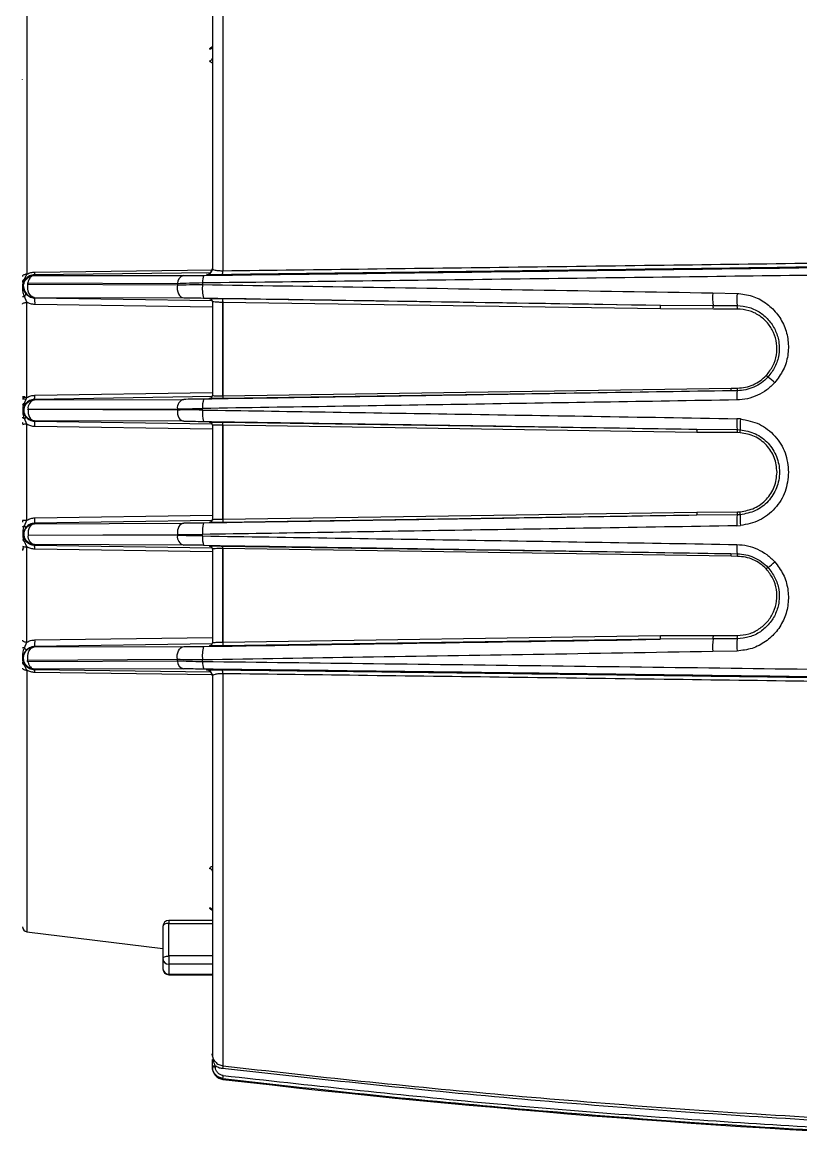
# Model space of a CAD drawing. Extents: x 16.7 to 113.1, y 4.5 to 84.5.
# Drawn here: x 19.85 to 23.79, y 32.5 to 38.18 of the extents above; entities that cross this region are included whole.
import ezdxf

# ---------------------------------------------------------------- set-up
doc = ezdxf.new("R2010")
doc.units = 0
doc.header["$MEASUREMENT"] = 0
doc.layers.add('OBJECT', color=7, linetype='CONTINUOUS')

msp = doc.modelspace()

# ---------------------------------------------------------------- linework, layer by layer
at = {"layer": 'OBJECT'}
for p, q in [((20.8644, 38.9066), (20.8644, 36.9249)), ((19.8733, 38.2197), (19.8733, 36.9072)), ((19.8521, 37.8923), (19.8514, 37.8925)), ((19.8623, 36.8831), (19.8733, 36.9072)), ((20.8029, 36.9151), (19.9114, 36.9043)), ((19.9114, 36.9043), (19.9114, 36.9014)), ((19.9114, 36.9014), (20.6667, 36.9008)), ((19.9114, 36.9014), (19.9114, 36.9014)), ((19.914, 36.9185), (20.8143, 36.9298)), ((20.7818, 36.9056), (20.7818, 36.9057)), ((19.8793, 36.8644), (20.6344, 36.8608)), ((19.8793, 36.8578), (20.6344, 36.8529)), ((20.6344, 36.8608), (20.6344, 36.8529)), ((20.7621, 36.8647), (20.7621, 36.8551)), ((19.8559, 36.7931), (19.8514, 36.7929)), ((19.8733, 36.7654), (19.8623, 36.7941)), ((19.9114, 36.7882), (19.9114, 36.7899)), ((19.9114, 36.7899), (20.6665, 36.7881)), ((19.9114, 36.7882), (20.8108, 36.7746)), ((23.3411, 36.8131), (23.4639, 36.8103)), ((19.8733, 36.2838), (19.8733, 36.7654)), ((20.8114, 36.7411), (19.914, 36.7541)), ((20.7966, 36.7832), (20.7966, 36.7837)), ((20.8627, 36.7839), (23.0753, 36.751)), ((20.8644, 36.7689), (20.8642, 36.7646)), ((20.8642, 36.2926), (20.8642, 36.7646)), ((20.8645, 36.7646), (20.8647, 36.7689)), ((20.8645, 36.7646), (20.8645, 36.2926)), ((23.0771, 36.7323), (20.8645, 36.7646)), ((23.0753, 36.751), (23.3427, 36.7489)), ((23.3442, 36.7309), (23.0771, 36.7323)), ((23.3427, 36.7489), (23.4643, 36.7486)), ((23.4655, 36.7314), (23.3442, 36.7309)), ((20.8645, 36.2926), (23.4347, 36.3312)), ((23.4347, 36.3312), (23.4668, 36.3317)), ((19.8623, 36.2562), (19.8733, 36.2838)), ((20.8098, 36.2885), (19.9115, 36.2747)), ((19.9115, 36.2724), (20.6665, 36.2748)), ((19.9115, 36.2747), (19.9115, 36.2724)), ((19.9141, 36.2956), (20.8114, 36.3094)), ((20.7966, 36.2797), (20.7966, 36.2801)), ((23.4329, 36.3181), (20.8627, 36.2795)), ((23.465, 36.3186), (23.4329, 36.3181)), ((19.8794, 36.2251), (20.6344, 36.2265)), ((20.6344, 36.2208), (19.8794, 36.2243)), ((20.6344, 36.2208), (20.6344, 36.2265)), ((20.7621, 36.2209), (20.7621, 36.2286)), ((19.8733, 36.149), (19.8623, 36.1781)), ((19.9115, 36.1667), (19.9115, 36.1647)), ((20.6665, 36.1642), (19.9115, 36.1667)), ((19.9115, 36.1647), (20.8108, 36.151)), ((23.4813, 36.1762), (23.4626, 36.1772)), ((19.8733, 35.6639), (19.8733, 36.149)), ((20.8114, 36.1238), (19.9141, 36.1372)), ((20.7966, 36.1592), (20.7966, 36.1597)), ((20.8114, 36.1447), (20.8114, 35.9065)), ((20.8627, 36.1598), (23.2596, 36.1239)), ((20.8643, 36.1448), (20.8642, 36.1437)), ((20.8642, 35.6693), (20.8642, 36.1437)), ((20.8645, 36.1437), (20.8646, 36.1448)), ((20.8645, 36.1437), (20.8645, 35.6693)), ((23.2614, 36.108), (20.8645, 36.1437)), ((23.2596, 36.1239), (23.4644, 36.122)), ((23.466, 36.1066), (23.2614, 36.108)), ((23.4644, 36.122), (23.4794, 36.1215)), ((23.4799, 36.1061), (23.466, 36.1066)), ((20.8114, 35.9065), (20.8114, 35.6683)), ((23.2614, 35.7049), (23.466, 35.7064)), ((23.466, 35.7064), (23.4799, 35.7068)), ((19.8623, 35.6349), (19.8733, 35.6639)), ((20.8129, 35.662), (19.9115, 35.6483)), ((19.9141, 35.6757), (20.8114, 35.6892)), ((20.7966, 35.6533), (20.7966, 35.6537)), ((23.2596, 35.6891), (20.8627, 35.6531)), ((20.8642, 35.6693), (20.8643, 35.6681)), ((20.8645, 35.6693), (23.2614, 35.7049)), ((20.8646, 35.6681), (20.8645, 35.6693)), ((23.4644, 35.6909), (23.2596, 35.6891)), ((23.4794, 35.6915), (23.4644, 35.6909)), ((19.9115, 35.6463), (20.6665, 35.6487)), ((19.9115, 35.6483), (19.9115, 35.6463)), ((23.4626, 35.6358), (23.4813, 35.6368)), ((19.8733, 35.5292), (19.8623, 35.5568)), ((19.8794, 35.5886), (20.6344, 35.5921)), ((20.6344, 35.5865), (19.8794, 35.5879)), ((19.9115, 35.5406), (19.9115, 35.5382)), ((20.6665, 35.5382), (19.9115, 35.5406)), ((19.9115, 35.5382), (20.8098, 35.5245)), ((20.6344, 35.5921), (20.6344, 35.5865)), ((20.7621, 35.5843), (20.7621, 35.5921)), ((19.8733, 35.0476), (19.8733, 35.5292)), ((20.8114, 35.5036), (19.9141, 35.5174)), ((20.7966, 35.5329), (20.7966, 35.5333)), ((20.8627, 35.5335), (23.4329, 35.4949)), ((20.8642, 35.0483), (20.8642, 35.5204)), ((20.8645, 35.5204), (20.8645, 35.0483)), ((23.4347, 35.4817), (20.8645, 35.5204)), ((23.4329, 35.4949), (23.465, 35.4944)), ((23.4668, 35.4813), (23.4347, 35.4817)), ((23.0771, 35.0806), (23.3442, 35.082)), ((23.3442, 35.082), (23.4655, 35.0816)), ((19.8623, 35.0188), (19.8733, 35.0476)), ((20.8126, 35.0384), (19.9114, 35.0248)), ((19.9114, 35.0231), (20.6665, 35.0249)), ((19.9114, 35.0231), (19.9114, 35.0248)), ((19.914, 35.0588), (20.8114, 35.0718)), ((20.7966, 35.0293), (20.7966, 35.0298)), ((23.0753, 35.0619), (20.8627, 35.0291)), ((20.8642, 35.0483), (20.8644, 35.0441)), ((20.8645, 35.0483), (23.0771, 35.0806)), ((20.8647, 35.0441), (20.8645, 35.0483)), ((23.3427, 35.064), (23.0753, 35.0619)), ((23.4643, 35.0643), (23.3427, 35.064)), ((19.8514, 35.0201), (19.8559, 35.0199)), ((23.4639, 35.0027), (23.3411, 34.9999)), ((19.8733, 34.9057), (19.8623, 34.9299)), ((20.6344, 34.9521), (19.8791, 34.9485)), ((20.6344, 34.96), (19.8793, 34.9551)), ((20.6667, 34.9121), (19.9114, 34.9116)), ((19.9114, 34.9116), (19.9114, 34.9087)), ((20.6344, 34.9521), (20.6344, 34.96)), ((20.7621, 34.9482), (20.7621, 34.9578)), ((19.8733, 34.9057), (19.8733, 33.5838)), ((19.9114, 34.9087), (20.8029, 34.8979)), ((20.8143, 34.8832), (19.914, 34.8945)), ((20.7818, 34.9072), (20.7818, 34.9074)), ((20.8644, 34.888), (20.8644, 32.9063)), ((20.5614, 33.6109), (20.5614, 33.4464)), ((20.8114, 33.6409), (20.5914, 33.6409)), ((20.5914, 33.6409), (20.5914, 33.6259)), ((20.5914, 33.4614), (20.5914, 33.6259)), ((20.5914, 33.6259), (20.8114, 33.6259)), ((19.8733, 33.5838), (20.5614, 33.4993)), ((20.5614, 33.4464), (20.5614, 33.3964)), ((20.5914, 33.4614), (20.5914, 33.4206)), ((20.8114, 33.4614), (20.5914, 33.4614)), ((20.8114, 33.4206), (20.5914, 33.4206)), ((20.5914, 33.4206), (20.5914, 33.3701)), ((20.5914, 33.3701), (20.8114, 33.3701)), ((20.5914, 33.3701), (20.5914, 33.3664)), ((20.5914, 33.3664), (20.8114, 33.3664)), ((20.8123, 32.9556), (20.8111, 32.9668)), ((20.8114, 32.9662), (20.8128, 32.9533)), ((20.8114, 32.9021), (20.8114, 32.9068)), ((20.8263, 32.9064), (20.8263, 32.9017)), ((20.8644, 32.8424), (20.8644, 32.8377))]:
    msp.add_line(p, q, dxfattribs=at)
at = {"layer": 'OBJECT', "flags": 128}
for points in [[(19.8733, 36.9072), (19.8689, 36.9068), (19.8647, 36.9061), (19.8609, 36.905), (19.8576, 36.9037), (19.855, 36.9021), (19.853, 36.9004), (19.8518, 36.8985), (19.8514, 36.8965)], [(19.9114, 36.7899), (19.9036, 36.7916), (19.8962, 36.796), (19.8896, 36.8028), (19.8842, 36.8117), (19.8804, 36.8223), (19.8782, 36.8339), (19.8779, 36.8459), (19.8793, 36.8578)], [(20.6344, 36.8529), (20.6334, 36.8413), (20.6341, 36.8297), (20.6365, 36.8186), (20.6404, 36.8086), (20.6456, 36.8002), (20.6519, 36.7938), (20.659, 36.7897), (20.6665, 36.7881)], [(19.8623, 36.7941), (19.8642, 36.7965), (19.8657, 36.7987), (19.8669, 36.8009), (19.8678, 36.803), (19.8683, 36.8048), (19.8684, 36.8065), (19.8682, 36.8079), (19.8677, 36.809)], [(19.8514, 36.7562), (19.8518, 36.7579), (19.853, 36.7595), (19.855, 36.761), (19.8576, 36.7623), (19.8609, 36.7635), (19.8647, 36.7644), (19.8689, 36.765), (19.8733, 36.7654)], [(19.8635, 36.2869), (19.8592, 36.287), (19.8551, 36.287), (19.8514, 36.2871)], [(19.8514, 36.2773), (19.8516, 36.2773), (19.8523, 36.2772), (19.8535, 36.2772), (19.8551, 36.2772), (19.8571, 36.2771), (19.8594, 36.277), (19.8619, 36.277), (19.8645, 36.2769)], [(19.8794, 36.2243), (19.8794, 36.2135), (19.8808, 36.203), (19.8835, 36.1932), (19.8875, 36.1844), (19.8925, 36.1771), (19.8983, 36.1716), (19.9047, 36.168), (19.9115, 36.1667)], [(20.6344, 36.2208), (20.6345, 36.2102), (20.636, 36.1998), (20.6388, 36.1901), (20.6427, 36.1816), (20.6477, 36.1744), (20.6535, 36.169), (20.6598, 36.1656), (20.6665, 36.1642)], [(19.8514, 36.1846), (19.8515, 36.1836), (19.8521, 36.1827), (19.853, 36.1818), (19.8543, 36.1809), (19.8559, 36.1801), (19.8578, 36.1794), (19.8599, 36.1787), (19.8623, 36.1781)], [(19.8623, 35.6349), (19.8599, 35.6343), (19.8578, 35.6336), (19.8559, 35.6329), (19.8543, 35.632), (19.853, 35.6312), (19.8521, 35.6303), (19.8515, 35.6293), (19.8514, 35.6284)], [(19.9115, 35.6463), (19.9047, 35.6449), (19.8983, 35.6414), (19.8925, 35.6359), (19.8875, 35.6286), (19.8835, 35.6198), (19.8808, 35.61), (19.8794, 35.5994), (19.8794, 35.5886)], [(20.6665, 35.6487), (20.6598, 35.6474), (20.6535, 35.6439), (20.6477, 35.6385), (20.6427, 35.6314), (20.6388, 35.6228), (20.636, 35.6131), (20.6345, 35.6028), (20.6344, 35.5921)], [(19.8514, 35.0568), (19.8518, 35.0551), (19.853, 35.0535), (19.855, 35.052), (19.8576, 35.0506), (19.8609, 35.0495), (19.8647, 35.0486), (19.8689, 35.0479), (19.8733, 35.0476)], [(20.6344, 34.96), (20.6334, 34.9716), (20.6341, 34.9833), (20.6365, 34.9944), (20.6404, 35.0044), (20.6456, 35.0128), (20.6519, 35.0192), (20.659, 35.0233), (20.6665, 35.0249)], [(19.8623, 35.0188), (19.8642, 35.0165), (19.8657, 35.0142), (19.8669, 35.012), (19.8678, 35.01), (19.8683, 35.0081), (19.8684, 35.0065), (19.8682, 35.0051), (19.8677, 35.0039)], [(19.8793, 34.9551), (19.8779, 34.967), (19.8782, 34.9791), (19.8804, 34.9907), (19.8842, 35.0012), (19.8896, 35.0102), (19.8962, 35.017), (19.9036, 35.0214), (19.9114, 35.0231)], [(19.8514, 34.9164), (19.8518, 34.9145), (19.853, 34.9126), (19.855, 34.9108), (19.8576, 34.9093), (19.8609, 34.9079), (19.8647, 34.9069), (19.8689, 34.9061), (19.8733, 34.9057)], [(20.5914, 33.6259), (20.5855, 33.6256), (20.5799, 33.6248), (20.5747, 33.6234), (20.5701, 33.6215), (20.5664, 33.6193), (20.5636, 33.6167), (20.5619, 33.6139), (20.5614, 33.6109)], [(20.5614, 33.4464), (20.5619, 33.4493), (20.5636, 33.4521), (20.5664, 33.4547), (20.5701, 33.457), (20.5747, 33.4588), (20.5799, 33.4602), (20.5855, 33.4611), (20.5914, 33.4614)]]:
    msp.add_lwpolyline(points, dxfattribs=at)
at = {"layer": 'OBJECT'}
for centre, radius, start, end in [((20.7975, 38.0586), 0.0139, 272.9326, 356.6114), ((20.7977, 38.0004), 0.0137, 272.1345, 355.8328), ((20.6761, 36.8602), 0.0417, 103.027, 179.1917), ((20.8373, 36.8724), 0.0755, 157.3106, 185.817), ((20.7814, 36.9356), 0.03, 270.8174, 359.9964), ((20.8241, 36.921), 0.0405, 336.8812, 5.6577), ((19.8702, 36.8659), 0.0189, 114.6928, 177.0657), ((19.9124, 36.8456), 0.0557, 180.0252, 269.0506), ((19.8648, 36.8878), 0.00532, 242.8052, 300.6129), ((20.9132, 36.8327), 0.1527, 171.5367, 197.3552), ((19.8606, 36.8395), 0.0455, 258.3163, 272.234), ((19.8423, 36.7658), 0.0726, 350.7986, 17.9755), ((23.7202, 36.7904), 0.3799, 176.5835, 186.2714), ((23.8981, 36.7824), 0.4351, 176.3255, 184.4454), ((20.7964, 36.7687), 0.015, 0.0028, 89.0058), ((20.7964, 36.7682), 0.015, 0.0039, 89.0036), ((20.8625, 36.8149), 0.0503, 271.9428, 272.287), ((23.0407, 36.7382), 0.0369, 350.8114, 20.3031), ((23.2873, 36.7352), 0.057, 355.73, 13.9671), ((23.4, 36.7354), 0.0657, 356.4741, 11.6369), ((23.9204, 36.7239), 0.4509, 226.7586, 228.2473), ((23.4449, 36.1401), 0.3031, 46.2734, 54.6876), ((23.4095, 36.328), 0.0254, 336.99, 7.2253), ((23.4395, 36.3287), 0.0275, 338.3037, 6.1788), ((19.8685, 36.2484), 0.0358, 82.2158, 118.5915), ((19.8697, 36.2905), 0.0447, 339.2658, 6.4601), ((20.6792, 36.2316), 0.0451, 106.3213, 186.431), ((20.8677, 36.2407), 0.1062, 160.6882, 186.5213), ((20.7964, 36.2951), 0.015, 270.9964, 359.9961), ((20.7964, 36.2946), 0.015, 270.9964, 359.9961), ((23.6665, 36.2849), 0.2043, 170.5079, 183.6881), ((19.8655, 36.2422), 0.0144, 102.7899, 170.4308), ((19.8762, 36.2734), 0.0221, 231.1278, 248.9892), ((19.9238, 36.2295), 0.0446, 105.9957, 185.6539), ((20.8944, 36.2039), 0.1333, 172.7057, 197.7827), ((19.8547, 36.1899), 0.0141, 303.0741, 346.3766), ((19.8528, 36.1453), 0.0618, 352.5357, 18.3289), ((23.8033, 36.1604), 0.3411, 177.1853, 186.4627), ((23.8008, 36.1376), 0.3218, 173.1125, 182.8762), ((19.8683, 36.0968), 0.0524, 84.5631, 108.899), ((20.7964, 36.1447), 0.015, 0.0028, 89.0058), ((20.7964, 36.1442), 0.015, 0.0028, 89.0058), ((20.8641, 36.1675), 0.0238, 270.2493, 270.9756), ((23.23, 36.1125), 0.0318, 351.965, 21.0948), ((23.4191, 36.1095), 0.0469, 356.4155, 15.4698), ((23.4342, 36.1121), 0.0461, 352.5298, 11.687), ((23.4191, 35.7034), 0.0469, 344.5302, 3.5845), ((23.4342, 35.7008), 0.0461, 348.313, 7.4702), ((19.8683, 35.7161), 0.0524, 251.101, 275.4369), ((19.8528, 35.6677), 0.0618, 341.6714, 7.464), ((20.8944, 35.609), 0.1333, 162.2173, 187.2943), ((20.7964, 35.6687), 0.015, 270.9942, 359.9972), ((20.7964, 35.6683), 0.015, 270.9964, 359.9961), ((20.8641, 35.6455), 0.0238, 89.0244, 89.7507), ((23.23, 35.7005), 0.0318, 338.9052, 8.035), ((23.8033, 35.6525), 0.3411, 173.5372, 182.8147), ((23.8008, 35.6753), 0.3218, 177.1238, 186.8875), ((19.8547, 35.6231), 0.0141, 13.6232, 56.9261), ((19.8655, 35.5708), 0.0144, 189.5692, 257.2101), ((19.8762, 35.5396), 0.0221, 111.0108, 128.8722), ((19.9238, 35.5835), 0.0446, 174.3461, 254.0043), ((19.8697, 35.5224), 0.0447, 353.5401, 20.7342), ((20.6792, 35.5814), 0.0451, 173.5685, 253.6795), ((20.8677, 35.5723), 0.1062, 173.4789, 199.3117), ((23.6665, 35.5281), 0.2043, 176.3119, 189.4921), ((19.8685, 35.5646), 0.0358, 241.4063, 277.7849), ((19.8664, 35.5111), 0.015, 131.7053, 180), ((20.7964, 35.5183), 0.015, 0.0039, 89.0036), ((20.7964, 35.5179), 0.015, 0.0039, 89.0036), ((23.4095, 35.4849), 0.0254, 352.774, 23.0107), ((23.4395, 35.4842), 0.0275, 353.8212, 21.6963), ((23.9197, 35.0898), 0.45, 131.7511, 133.243), ((23.4449, 35.6728), 0.3031, 305.3124, 313.7266), ((23.2873, 35.0778), 0.057, 346.0341, 4.269), ((23.4, 35.0776), 0.0657, 348.3632, 3.5258), ((19.8423, 35.0472), 0.0726, 342.0242, 9.2015), ((20.9132, 34.9803), 0.1527, 162.6447, 188.4633), ((20.7964, 35.0447), 0.015, 270.9959, 359.9966), ((20.7964, 35.0443), 0.015, 270.9937, 359.9966), ((20.863, 35.0102), 0.0382, 87.6586, 88.1116), ((23.0407, 35.0747), 0.0369, 339.6958, 9.1893), ((23.7202, 35.0225), 0.3798, 173.7285, 183.4166), ((23.8981, 35.0306), 0.4351, 175.5545, 183.6745), ((19.8606, 34.9735), 0.0454, 87.7552, 101.6915), ((19.8702, 34.9471), 0.0189, 182.9339, 245.3066), ((19.8648, 34.9251), 0.00532, 59.3943, 117.194), ((20.6761, 34.9527), 0.0417, 180.8078, 256.974), ((20.8372, 34.9406), 0.0755, 174.1828, 202.6897), ((19.8881, 34.897), 0.026, 354.2925, 26.5141), ((20.7814, 34.8774), 0.03, 0.0033, 89.1829), ((20.8241, 34.892), 0.0405, 354.3437, 23.1174), ((20.7979, 33.889), 0.0135, 5.255, 88.914), ((20.7973, 33.6906), 0.0141, 2.5827, 86.1954), ((19.8764, 33.6086), 0.025, 180, 263), ((20.5914, 33.6109), 0.03, 90, 180), ((20.5894, 33.4487), 0.0281, 184.7366, 274.0578), ((20.5914, 33.3964), 0.03, 180, 270), ((20.5896, 33.3984), 0.0283, 184.0834, 273.57), ((20.8226, 33.0493), 0.1429, 265.4957, 271.4991), ((20.8226, 33.0446), 0.1429, 265.4957, 271.4991), ((20.8714, 32.8973), 0.06, 180, 263.3268), ((28.1582, 32.0395), 7.3451, 173.22268, 173.33636), ((13.2989, 33.7405), 7.6186, 353.23041, 353.34008), ((26.7514, 83.1545), 50.66, 263.32684, 267.85571)]:
    msp.add_arc(centre, radius, start, end, dxfattribs=at)
for centre, start_param, end_param in [((19.8664, 36.1511), 1.28869, 1.570796), ((19.8664, 35.6618), 1.570796, 1.893616), ((19.8664, 35.5111), 0.674947, 1.570796)]:
    msp.add_ellipse(centre, major_axis=(0, 0.025), ratio=0.6, start_param=start_param, end_param=end_param, dxfattribs=at)
for points, knots in [([(20.8114, 38.8467), (20.8114, 38.8381), (20.8114, 38.8208), (20.8114, 38.7626), (20.8114, 38.6796), (20.8114, 38.5694), (20.8114, 38.4329), (20.8114, 38.2717), (20.8114, 38.088), (20.8114, 37.8841), (20.8114, 37.6639), (20.8114, 37.4306), (20.8114, 37.1885), (20.8114, 37.0194), (20.8114, 36.9356)], [0, 0, 0, 0, 0.0803207, 0.16194, 0.244772, 0.3293776, 0.4144874, 0.5, 0.5855181, 0.670628, 0.755228, 0.8380655, 0.919682, 1, 1, 1, 1]), ([(20.7982, 38.0448), (20.7986, 38.0466), (20.7996, 38.0504), (20.8052, 38.0552), (20.8106, 38.0573), (20.8126, 38.0581)], [0, 0, 0, 0, 0.381667, 0.763057, 1, 1, 1, 1]), ([(20.8114, 37.9755), (20.8098, 37.9759), (20.8049, 37.9769), (20.7996, 37.9809), (20.7987, 37.9848), (20.7982, 37.9867)], [0, 0, 0, 0, 0.195051, 0.596529, 1, 1, 1, 1]), ([(24.8264, 36.9567), (24.5192, 36.9525), (23.7026, 36.9412), (22.3797, 36.9239), (21.3672, 36.9113), (20.8613, 36.905)], [0, 0, 0, 0, 0.23178, 0.616222, 1, 1, 1, 1]), ([(20.8644, 36.9249), (21.1084, 36.928), (21.6053, 36.9343), (22.3656, 36.944), (23.1324, 36.9541), (23.9001, 36.9643), (24.4607, 36.9718), (24.7707, 36.9761), (24.8264, 36.9769)], [0, 0, 0, 0, 0.185391, 0.377506, 0.576351, 0.765931, 0.957987, 1, 1, 1, 1]), ([(19.8566, 36.8456), (19.8575, 36.8529), (19.8591, 36.8673), (19.8715, 36.8854), (19.8861, 36.8956), (19.8998, 36.9004), (19.9074, 36.901), (19.9114, 36.9014)], [0, 0, 0, 0, 0.250886, 0.499859, 0.733623, 0.862855, 1, 1, 1, 1]), ([(19.9114, 36.9043), (19.9071, 36.904), (19.8987, 36.9033), (19.8867, 36.8988), (19.8758, 36.8922), (19.8703, 36.8863), (19.8675, 36.8832)], [0, 0, 0, 0, 0.250429, 0.499844, 0.740767, 1, 1, 1, 1]), ([(19.8733, 36.9072), (19.8797, 36.9104), (19.8926, 36.9168), (19.9069, 36.9179), (19.914, 36.9185)], [0, 0, 0, 0, 0.498431, 1, 1, 1, 1]), ([(19.9114, 36.9014), (19.9071, 36.9005), (19.899, 36.8989), (19.8891, 36.8889), (19.8825, 36.8771), (19.8803, 36.8684), (19.8793, 36.8644)], [0, 0, 0, 0, 0.295101, 0.569756, 0.806961, 1, 1, 1, 1]), ([(19.9114, 36.9043), (19.9117, 36.9045), (19.9123, 36.905), (19.913, 36.908), (19.9137, 36.9125), (19.9139, 36.9165), (19.914, 36.9185)], [0, 0, 0, 0, 0.245159, 0.499986, 0.754817, 1, 1, 1, 1]), ([(20.6667, 36.9008), (20.6818, 36.9009), (20.7122, 36.9009), (20.7491, 36.9013), (20.7676, 36.9015)], [0, 0, 0, 0, 0.498689, 1, 1, 1, 1]), ([(20.7621, 36.8647), (21.0014, 36.8676), (21.488, 36.8734), (22.2318, 36.8827), (22.9817, 36.8922), (23.7325, 36.9021), (24.3437, 36.9103), (24.7095, 36.9153), (24.8264, 36.9169)], [0, 0, 0, 0, 0.177189, 0.360441, 0.549759, 0.730707, 0.913979, 1, 1, 1, 1]), ([(20.7676, 36.9015), (21.2839, 36.9079), (22.3172, 36.9208), (23.6714, 36.9385), (24.5088, 36.95), (24.8264, 36.9543)], [0, 0, 0, 0, 0.382702, 0.765908, 1, 1, 1, 1]), ([(20.7818, 36.9057), (20.7837, 36.9059), (20.7877, 36.9062), (20.7935, 36.9081), (20.799, 36.9112), (20.805, 36.9166), (20.8102, 36.925), (20.811, 36.9324), (20.8114, 36.936)], [0, 0, 0, 0, 0.115727, 0.237004, 0.365059, 0.500934, 0.749863, 1, 1, 1, 1]), ([(20.8613, 36.905), (20.8503, 36.9049), (20.8281, 36.9047), (20.8022, 36.9047), (20.785, 36.905), (20.7829, 36.9054), (20.7818, 36.9056)], [0, 0, 0, 0, 0.2497037, 0.4994833, 0.7493642, 1, 1, 1, 1]), ([(20.8114, 36.9356), (20.812, 36.9342), (20.8133, 36.9315), (20.8226, 36.9286), (20.8333, 36.9268), (20.843, 36.9257), (20.8534, 36.9251), (20.8608, 36.925), (20.8644, 36.9249)], [0, 0, 0, 0, 0.250259, 0.499689, 0.634038, 0.76157, 0.883198, 1, 1, 1, 1]), ([(19.8623, 36.7941), (19.8617, 36.795), (19.8608, 36.7965), (19.8596, 36.7992), (19.8583, 36.8027), (19.8564, 36.809), (19.854, 36.8207), (19.8521, 36.8404), (19.8528, 36.8646), (19.8601, 36.8787), (19.8623, 36.8831)], [0, 0, 0, 0, 0.035421, 0.057338, 0.093999, 0.157766, 0.273473, 0.49278, 0.842967, 1, 1, 1, 1]), ([(19.8675, 36.8832), (19.8655, 36.8805), (19.8614, 36.8752), (19.8578, 36.8672), (19.8557, 36.8606), (19.8542, 36.8537), (19.8541, 36.8488), (19.854, 36.8456)], [0, 0, 0, 0, 0.249992, 0.497598, 0.621224, 0.745568, 1, 1, 1, 1]), ([(19.854, 36.8456), (19.8542, 36.8421), (19.8547, 36.8357), (19.8563, 36.8299), (19.8584, 36.824), (19.8611, 36.8178), (19.8655, 36.8119), (19.8677, 36.809)], [0, 0, 0, 0, 0.24759, 0.460665, 0.504758, 0.757493, 1, 1, 1, 1]), ([(19.8793, 36.8644), (19.8789, 36.8644), (19.8782, 36.8643), (19.8775, 36.8639), (19.8769, 36.8634), (19.8765, 36.8628), (19.8762, 36.8621), (19.8761, 36.8614), (19.8761, 36.8604), (19.8765, 36.8594), (19.8772, 36.8585), (19.8782, 36.858), (19.8789, 36.8579), (19.8793, 36.8578)], [0, 0, 0, 0, 0.13574, 0.194591, 0.250843, 0.311563, 0.37511, 0.438068, 0.500883, 0.619799, 0.750938, 0.873701, 1, 1, 1, 1]), ([(20.6344, 36.8608), (20.6539, 36.8617), (20.6925, 36.8634), (20.7392, 36.8643), (20.7621, 36.8647)], [0, 0, 0, 0, 0.506803, 1, 1, 1, 1]), ([(20.6344, 36.8529), (20.654, 36.8537), (20.6927, 36.8551), (20.7393, 36.8551), (20.7621, 36.8551)], [0, 0, 0, 0, 0.509049, 1, 1, 1, 1]), ([(20.7621, 36.8551), (21.0323, 36.8508), (21.5883, 36.8419), (22.448, 36.8279), (23.0381, 36.8181), (23.3411, 36.8131)], [0, 0, 0, 0, 0.315, 0.648332, 1, 1, 1, 1]), ([(19.8677, 36.809), (19.8734, 36.8035), (19.8822, 36.7951), (19.8984, 36.7892), (19.9072, 36.7885), (19.9114, 36.7882)], [0, 0, 0, 0, 0.49808, 0.757942, 1, 1, 1, 1]), ([(20.6665, 36.7881), (20.6817, 36.788), (20.7121, 36.7879), (20.749, 36.7874), (20.7674, 36.7871)], [0, 0, 0, 0, 0.501563, 1, 1, 1, 1]), ([(20.7674, 36.7871), (21.1504, 36.7812), (21.9182, 36.7695), (22.6889, 36.7572), (23.0753, 36.751)], [0, 0, 0, 0, 0.498752, 1, 1, 1, 1]), ([(23.4639, 36.8103), (23.4897, 36.8072), (23.5411, 36.8013), (23.61, 36.765), (23.666, 36.713), (23.7053, 36.6474), (23.7252, 36.5733), (23.7235, 36.4963), (23.7015, 36.4211), (23.6701, 36.3798), (23.6544, 36.3592)], [0, 0, 0, 0, 0.125399, 0.250033, 0.374937, 0.500007, 0.625107, 0.75017, 0.875155, 1, 1, 1, 1]), ([(19.914, 36.7541), (19.9067, 36.7547), (19.8923, 36.7559), (19.8796, 36.7622), (19.8733, 36.7654)], [0, 0, 0, 0, 0.5023, 1, 1, 1, 1]), ([(20.7966, 36.7837), (20.7975, 36.7838), (20.7994, 36.7841), (20.8139, 36.7843), (20.8355, 36.7842), (20.8536, 36.784), (20.8627, 36.7839)], [0, 0, 0, 0, 0.250139, 0.500157, 0.750082, 1, 1, 1, 1]), ([(20.8114, 36.7687), (20.8114, 36.6907), (20.8114, 36.5349), (20.8114, 36.3747), (20.8114, 36.2946)], [0, 0, 0, 0, 0.5000003, 1, 1, 1, 1]), ([(20.8642, 36.7646), (20.8572, 36.7649), (20.8425, 36.7654), (20.8252, 36.7664), (20.8135, 36.7676), (20.8121, 36.7683), (20.8114, 36.7687)], [0, 0, 0, 0, 0.239397, 0.499824, 0.74984, 1, 1, 1, 1]), ([(20.8644, 36.7689), (20.8644, 36.7708), (20.8644, 36.7738), (20.8642, 36.7773), (20.8639, 36.7804), (20.8634, 36.7832), (20.863, 36.7837), (20.8627, 36.7839)], [0, 0, 0, 0, 0.251212, 0.383347, 0.515965, 0.770808, 1, 1, 1, 1]), ([(23.4643, 36.7486), (23.4853, 36.7467), (23.5272, 36.7428), (23.5835, 36.7146), (23.6294, 36.6735), (23.6619, 36.6211), (23.6786, 36.5613), (23.6774, 36.4988), (23.6591, 36.4375), (23.6331, 36.4042), (23.6201, 36.3875)], [0, 0, 0, 0, 0.125945, 0.251061, 0.375911, 0.500546, 0.625123, 0.749825, 0.874778, 1, 1, 1, 1]), ([(23.6114, 36.3954), (23.6237, 36.4109), (23.6481, 36.442), (23.6654, 36.4992), (23.6665, 36.5578), (23.6506, 36.6137), (23.6199, 36.6627), (23.5767, 36.7007), (23.524, 36.7264), (23.485, 36.7297), (23.4655, 36.7314)], [0, 0, 0, 0, 0.1248514, 0.2496703, 0.374509, 0.4994319, 0.6244738, 0.749587, 0.8746189, 1, 1, 1, 1]), ([(23.6201, 36.3875), (23.6095, 36.3773), (23.5884, 36.3571), (23.5499, 36.3359), (23.5084, 36.3217), (23.4794, 36.3196), (23.465, 36.3186)], [0, 0, 0, 0, 0.2510338, 0.4998421, 0.7502371, 1, 1, 1, 1]), ([(23.4668, 36.3317), (23.4802, 36.3326), (23.5071, 36.3345), (23.5458, 36.3476), (23.5818, 36.3672), (23.6015, 36.386), (23.6114, 36.3954)], [0, 0, 0, 0, 0.249686, 0.500038, 0.748854, 1, 1, 1, 1]), ([(23.6544, 36.3592), (23.6414, 36.3464), (23.6156, 36.321), (23.5681, 36.294), (23.5167, 36.2758), (23.4806, 36.2731), (23.4626, 36.2717)], [0, 0, 0, 0, 0.251427, 0.50031, 0.75055, 1, 1, 1, 1]), ([(19.9115, 36.2747), (19.9072, 36.2744), (19.899, 36.2737), (19.8872, 36.2691), (19.8765, 36.2623), (19.8711, 36.256), (19.8683, 36.2528)], [0, 0, 0, 0, 0.253998, 0.500394, 0.747085, 1, 1, 1, 1]), ([(19.8733, 36.2838), (19.8797, 36.2871), (19.8926, 36.2938), (19.9069, 36.295), (19.9141, 36.2956)], [0, 0, 0, 0, 0.500343, 1, 1, 1, 1]), ([(20.7674, 36.2758), (20.749, 36.2756), (20.7124, 36.275), (20.6818, 36.2749), (20.6665, 36.2748)], [0, 0, 0, 0, 0.50155, 1, 1, 1, 1]), ([(23.4329, 36.3181), (22.9879, 36.3109), (22.0978, 36.2965), (21.2109, 36.2827), (20.7674, 36.2758)], [0, 0, 0, 0, 0.499931, 1, 1, 1, 1]), ([(20.8627, 36.2795), (20.8538, 36.2794), (20.8359, 36.2791), (20.8143, 36.2791), (20.7995, 36.2792), (20.7976, 36.2795), (20.7966, 36.2797)], [0, 0, 0, 0, 0.249736, 0.499486, 0.74926, 1, 1, 1, 1]), ([(20.8114, 36.2946), (20.8123, 36.2942), (20.8139, 36.2935), (20.8261, 36.2927), (20.8429, 36.2924), (20.8572, 36.2925), (20.8642, 36.2926)], [0, 0, 0, 0, 0.275543, 0.500053, 0.755367, 1, 1, 1, 1]), ([(20.8645, 36.2926), (20.8645, 36.2909), (20.8645, 36.2874), (20.864, 36.2831), (20.8634, 36.2801), (20.863, 36.2797), (20.8627, 36.2795)], [0, 0, 0, 0, 0.241912, 0.499998, 0.758083, 1, 1, 1, 1]), ([(19.8623, 36.1781), (19.8611, 36.1804), (19.8591, 36.1843), (19.8571, 36.1915), (19.855, 36.202), (19.8538, 36.2198), (19.8548, 36.2398), (19.8605, 36.2522), (19.8623, 36.2562)], [0, 0, 0, 0, 0.096977, 0.162949, 0.280004, 0.496796, 0.836217, 1, 1, 1, 1]), ([(19.8683, 36.2528), (19.8666, 36.2502), (19.8631, 36.2451), (19.8596, 36.2366), (19.8574, 36.2275), (19.8568, 36.215), (19.8592, 36.2013), (19.8653, 36.1915), (19.8683, 36.1866)], [0, 0, 0, 0, 0.122405, 0.248684, 0.377737, 0.499824, 0.749915, 1, 1, 1, 1]), ([(19.9115, 36.1667), (19.9069, 36.1671), (19.8981, 36.1679), (19.8863, 36.1731), (19.8767, 36.18), (19.8676, 36.1902), (19.8611, 36.2036), (19.8588, 36.2204), (19.8616, 36.2375), (19.8695, 36.2516), (19.8793, 36.2612), (19.8886, 36.2672), (19.8996, 36.2714), (19.9075, 36.272), (19.9115, 36.2724)], [0, 0, 0, 0, 0.083697, 0.161372, 0.233014, 0.298617, 0.411254, 0.499895, 0.605384, 0.723691, 0.787932, 0.8554, 0.926089, 1, 1, 1, 1]), ([(19.8794, 36.2243), (19.8793, 36.2243), (19.8792, 36.2243), (19.8791, 36.2244), (19.8791, 36.2245), (19.879, 36.2245), (19.879, 36.2246), (19.879, 36.2247), (19.879, 36.2248), (19.8791, 36.2249), (19.8791, 36.2249), (19.8791, 36.225), (19.8792, 36.225), (19.8793, 36.225), (19.8794, 36.2251)], [0, 0, 0, 0, 0.14846, 0.270216, 0.325866, 0.380992, 0.499258, 0.560332, 0.615032, 0.666467, 0.718978, 0.77612, 0.84064, 1, 1, 1, 1]), ([(20.6344, 36.2265), (20.6539, 36.2269), (20.6927, 36.2276), (20.7391, 36.2283), (20.7621, 36.2286)], [0, 0, 0, 0, 0.503406, 1, 1, 1, 1]), ([(20.7621, 36.2209), (20.7395, 36.221), (20.693, 36.2214), (20.6542, 36.221), (20.6344, 36.2208)], [0, 0, 0, 0, 0.488529, 1, 1, 1, 1]), ([(23.4626, 36.2717), (23.0087, 36.2643), (22.1069, 36.2495), (21.2084, 36.2356), (20.7621, 36.2286)], [0, 0, 0, 0, 0.50338, 1, 1, 1, 1]), ([(20.7621, 36.2209), (20.9684, 36.2176), (21.393, 36.2109), (22.0494, 36.2004), (22.7432, 36.1891), (23.2187, 36.1812), (23.4626, 36.1772)], [0, 0, 0, 0, 0.22962, 0.472827, 0.72962, 1, 1, 1, 1]), ([(19.8683, 36.1866), (19.8717, 36.1827), (19.8773, 36.1765), (19.8882, 36.1698), (19.8991, 36.1656), (19.9075, 36.165), (19.9115, 36.1647)], [0, 0, 0, 0, 0.307386, 0.499397, 0.766202, 1, 1, 1, 1]), ([(20.6665, 36.1642), (20.6819, 36.1642), (20.7125, 36.164), (20.7492, 36.1635), (20.7674, 36.1632)], [0, 0, 0, 0, 0.501586, 1, 1, 1, 1]), ([(20.7674, 36.1632), (21.1819, 36.1568), (22.0111, 36.144), (22.8433, 36.1306), (23.2596, 36.1239)], [0, 0, 0, 0, 0.499771, 1, 1, 1, 1]), ([(20.7966, 36.1597), (20.7976, 36.1598), (20.7995, 36.1601), (20.8144, 36.1602), (20.836, 36.1602), (20.8538, 36.1599), (20.8627, 36.1598)], [0, 0, 0, 0, 0.250088, 0.50011, 0.750076, 1, 1, 1, 1]), ([(23.4813, 36.1762), (23.5142, 36.1696), (23.5798, 36.1563), (23.6593, 36.0924), (23.714, 36.0064), (23.7211, 35.9398), (23.7246, 35.9065)], [0, 0, 0, 0, 0.250566, 0.500351, 0.750175, 1, 1, 1, 1]), ([(19.8529, 36.1577), (19.8527, 36.1573), (19.8524, 36.1568), (19.8518, 36.1551), (19.8516, 36.1537), (19.8514, 36.1525)], [0, 0, 0, 0, 0.208676, 0.39781, 1, 1, 1, 1]), ([(19.9141, 36.1372), (19.9069, 36.1378), (19.8925, 36.139), (19.8797, 36.1457), (19.8733, 36.149)], [0, 0, 0, 0, 0.500843, 1, 1, 1, 1]), ([(20.8642, 36.1437), (20.8575, 36.1438), (20.8432, 36.1441), (20.8258, 36.1444), (20.8137, 36.1447), (20.8121, 36.1447), (20.8114, 36.1447)], [0, 0, 0, 0, 0.2373226, 0.5000715, 0.7500051, 1, 1, 1, 1]), ([(20.8643, 36.1448), (20.8643, 36.1467), (20.8643, 36.1496), (20.8641, 36.1531), (20.8639, 36.1555), (20.8637, 36.1574), (20.8633, 36.1592), (20.8629, 36.1596), (20.8627, 36.1598)], [0, 0, 0, 0, 0.242736, 0.372413, 0.504175, 0.635328, 0.76326, 1, 1, 1, 1]), ([(23.4794, 36.1215), (23.506, 36.1165), (23.5591, 36.1067), (23.6247, 36.0562), (23.6682, 35.9873), (23.6834, 35.9064), (23.6682, 35.8256), (23.6246, 35.7567), (23.559, 35.7063), (23.506, 35.6964), (23.4794, 35.6915)], [0, 0, 0, 0, 0.125649, 0.250726, 0.375502, 0.500091, 0.624668, 0.749422, 0.874515, 1, 1, 1, 1]), ([(23.6663, 35.9065), (23.6636, 35.9317), (23.658, 35.9821), (23.6153, 36.0462), (23.5543, 36.0928), (23.5048, 36.1017), (23.4799, 36.1061)], [0, 0, 0, 0, 0.249291, 0.498953, 0.749084, 1, 1, 1, 1]), ([(23.4799, 35.7068), (23.5047, 35.7113), (23.5543, 35.7201), (23.6153, 35.7667), (23.658, 35.8309), (23.6636, 35.8813), (23.6663, 35.9065)], [0, 0, 0, 0, 0.250681, 0.500935, 0.750645, 1, 1, 1, 1]), ([(23.7246, 35.9065), (23.7211, 35.8732), (23.714, 35.8065), (23.6592, 35.7205), (23.5797, 35.6566), (23.5141, 35.6434), (23.4813, 35.6368)], [0, 0, 0, 0, 0.24993, 0.499886, 0.749919, 1, 1, 1, 1]), ([(19.8733, 35.6639), (19.8797, 35.6673), (19.8925, 35.6739), (19.9069, 35.6751), (19.9141, 35.6757)], [0, 0, 0, 0, 0.500466, 1, 1, 1, 1]), ([(20.7674, 35.6497), (20.749, 35.6495), (20.7124, 35.649), (20.6818, 35.6488), (20.6665, 35.6487)], [0, 0, 0, 0, 0.50157, 1, 1, 1, 1]), ([(23.2596, 35.6891), (22.8433, 35.6824), (22.0111, 35.6689), (21.1819, 35.6561), (20.7674, 35.6497)], [0, 0, 0, 0, 0.500229, 1, 1, 1, 1]), ([(20.8627, 35.6531), (20.8538, 35.653), (20.836, 35.6528), (20.8144, 35.6527), (20.7995, 35.6529), (20.7976, 35.6531), (20.7966, 35.6533)], [0, 0, 0, 0, 0.249768, 0.499524, 0.749281, 1, 1, 1, 1]), ([(20.8114, 35.6683), (20.8121, 35.6683), (20.8137, 35.6683), (20.8258, 35.6685), (20.8432, 35.6689), (20.8575, 35.6692), (20.8642, 35.6693)], [0, 0, 0, 0, 0.2504931, 0.5000217, 0.7627112, 1, 1, 1, 1]), ([(20.8646, 35.6681), (20.8646, 35.6662), (20.8646, 35.6633), (20.8644, 35.6599), (20.8641, 35.6575), (20.8638, 35.6556), (20.8634, 35.6537), (20.863, 35.6534), (20.8627, 35.6531)], [0, 0, 0, 0, 0.24273, 0.372399, 0.504166, 0.63532, 0.763244, 1, 1, 1, 1]), ([(19.8623, 35.5568), (19.8604, 35.5608), (19.8572, 35.5678), (19.8547, 35.5812), (19.8538, 35.601), (19.8552, 35.6206), (19.8612, 35.6325), (19.8623, 35.6349)], [0, 0, 0, 0, 0.16421, 0.284776, 0.503516, 0.90283, 1, 1, 1, 1]), ([(19.8683, 35.6264), (19.8652, 35.6213), (19.8605, 35.6136), (19.8577, 35.6027), (19.8573, 35.5965), (19.8571, 35.5934)], [0, 0, 0, 0, 0.499094, 0.74842, 1, 1, 1, 1]), ([(19.8571, 35.5934), (19.8573, 35.5905), (19.8576, 35.5845), (19.8604, 35.5729), (19.8651, 35.5653), (19.8683, 35.5602)], [0, 0, 0, 0, 0.24941, 0.500731, 1, 1, 1, 1]), ([(19.8596, 35.5934), (19.8599, 35.5983), (19.8608, 35.6093), (19.8676, 35.6227), (19.8767, 35.633), (19.8863, 35.6399), (19.8981, 35.645), (19.9069, 35.6459), (19.9115, 35.6463)], [0, 0, 0, 0, 0.177297, 0.402608, 0.533846, 0.677165, 0.832552, 1, 1, 1, 1]), ([(19.9115, 35.5406), (19.9075, 35.5409), (19.8996, 35.5416), (19.8886, 35.5458), (19.8793, 35.5518), (19.8695, 35.5614), (19.8613, 35.5754), (19.8601, 35.5877), (19.8596, 35.5934)], [0, 0, 0, 0, 0.147797, 0.289148, 0.424053, 0.552505, 0.789029, 1, 1, 1, 1]), ([(19.9115, 35.6483), (19.9075, 35.648), (19.8991, 35.6473), (19.8882, 35.6431), (19.8773, 35.6365), (19.8717, 35.6302), (19.8683, 35.6264)], [0, 0, 0, 0, 0.233726, 0.500421, 0.69251, 1, 1, 1, 1]), ([(23.4626, 35.6358), (23.2187, 35.6317), (22.7432, 35.6239), (22.0494, 35.6126), (21.393, 35.6021), (20.9684, 35.5953), (20.7621, 35.5921)], [0, 0, 0, 0, 0.27038, 0.527173, 0.77038, 1, 1, 1, 1]), ([(19.8683, 35.5602), (19.8711, 35.557), (19.8765, 35.5506), (19.8872, 35.5438), (19.8989, 35.5392), (19.9072, 35.5386), (19.9115, 35.5382)], [0, 0, 0, 0, 0.252718, 0.499216, 0.745809, 1, 1, 1, 1]), ([(19.8794, 35.5879), (19.8793, 35.5879), (19.8792, 35.5879), (19.8791, 35.588), (19.8791, 35.588), (19.8791, 35.5881), (19.879, 35.5881), (19.879, 35.5882), (19.879, 35.5883), (19.879, 35.5884), (19.8791, 35.5885), (19.8791, 35.5886), (19.8792, 35.5886), (19.8793, 35.5886), (19.8794, 35.5886)], [0, 0, 0, 0, 0.156114, 0.220098, 0.277037, 0.329652, 0.38159, 0.436517, 0.497311, 0.615066, 0.669946, 0.725272, 0.848175, 1, 1, 1, 1]), ([(20.6344, 35.5921), (20.6542, 35.5919), (20.693, 35.5916), (20.7395, 35.5919), (20.7621, 35.5921)], [0, 0, 0, 0, 0.511471, 1, 1, 1, 1]), ([(20.7621, 35.5843), (20.7391, 35.5847), (20.6927, 35.5854), (20.6539, 35.5861), (20.6344, 35.5865)], [0, 0, 0, 0, 0.496594, 1, 1, 1, 1]), ([(20.7674, 35.5371), (20.7492, 35.5374), (20.7125, 35.5379), (20.6819, 35.5381), (20.6665, 35.5382)], [0, 0, 0, 0, 0.498431, 1, 1, 1, 1]), ([(20.7621, 35.5843), (21.2084, 35.5774), (22.1069, 35.5634), (23.0087, 35.5487), (23.4626, 35.5412)], [0, 0, 0, 0, 0.49662, 1, 1, 1, 1]), ([(20.7674, 35.5371), (21.2109, 35.5303), (22.0978, 35.5165), (22.9879, 35.5021), (23.4329, 35.4949)], [0, 0, 0, 0, 0.500069, 1, 1, 1, 1]), ([(23.4626, 35.5412), (23.4807, 35.5399), (23.5168, 35.5371), (23.5683, 35.5189), (23.6157, 35.4919), (23.6415, 35.4665), (23.6544, 35.4538)], [0, 0, 0, 0, 0.250785, 0.500021, 0.750018, 1, 1, 1, 1]), ([(19.9141, 35.5174), (19.9069, 35.518), (19.8926, 35.5192), (19.8797, 35.5258), (19.8733, 35.5292)], [0, 0, 0, 0, 0.500463, 1, 1, 1, 1]), ([(20.7966, 35.5333), (20.7976, 35.5334), (20.7995, 35.5337), (20.8143, 35.5339), (20.8359, 35.5338), (20.8538, 35.5336), (20.8627, 35.5335)], [0, 0, 0, 0, 0.250112, 0.500126, 0.75008, 1, 1, 1, 1]), ([(20.8642, 35.5204), (20.8572, 35.5204), (20.8429, 35.5206), (20.8261, 35.5202), (20.8139, 35.5194), (20.8123, 35.5187), (20.8114, 35.5183)], [0, 0, 0, 0, 0.244677, 0.500062, 0.724507, 1, 1, 1, 1]), ([(20.8114, 35.5183), (20.8114, 35.4382), (20.8114, 35.2781), (20.8114, 35.1222), (20.8114, 35.0443)], [0, 0, 0, 0, 0.5, 1, 1, 1, 1]), ([(20.8642, 35.5204), (20.8642, 35.5221), (20.8642, 35.5256), (20.8638, 35.5299), (20.8633, 35.5328), (20.8629, 35.5333), (20.8627, 35.5335)], [0, 0, 0, 0, 0.241915, 0.500004, 0.758081, 1, 1, 1, 1]), ([(23.465, 35.4944), (23.4795, 35.4933), (23.5085, 35.4913), (23.5501, 35.477), (23.5885, 35.4557), (23.6096, 35.4356), (23.6201, 35.4255)], [0, 0, 0, 0, 0.251653, 0.500766, 0.75093, 1, 1, 1, 1]), ([(23.6114, 35.4176), (23.6016, 35.4269), (23.5819, 35.4457), (23.546, 35.4653), (23.5072, 35.4785), (23.4803, 35.4803), (23.4668, 35.4813)], [0, 0, 0, 0, 0.249435, 0.499656, 0.748628, 1, 1, 1, 1]), ([(23.6544, 35.4538), (23.6701, 35.4332), (23.7015, 35.3919), (23.7235, 35.3167), (23.7252, 35.2397), (23.7053, 35.1656), (23.666, 35.0999), (23.61, 35.0479), (23.5411, 35.0117), (23.4897, 35.0057), (23.4639, 35.0027)], [0, 0, 0, 0, 0.124845, 0.24983, 0.374893, 0.499993, 0.625062, 0.749967, 0.874601, 1, 1, 1, 1]), ([(23.6201, 35.4255), (23.6332, 35.4087), (23.6592, 35.3753), (23.6774, 35.3141), (23.6786, 35.2517), (23.6619, 35.1919), (23.6294, 35.1395), (23.5835, 35.0983), (23.5271, 35.0702), (23.4853, 35.0663), (23.4643, 35.0643)], [0, 0, 0, 0, 0.1256654, 0.2503632, 0.3748706, 0.4993744, 0.6239874, 0.748872, 0.8742199, 1, 1, 1, 1]), ([(23.4655, 35.0816), (23.485, 35.0832), (23.5239, 35.0865), (23.5765, 35.1121), (23.6198, 35.1501), (23.6506, 35.199), (23.6664, 35.255), (23.6654, 35.3135), (23.6482, 35.3709), (23.6237, 35.402), (23.6114, 35.4176)], [0, 0, 0, 0, 0.124906, 0.249953, 0.375022, 0.500104, 0.625116, 0.749959, 0.874676, 1, 1, 1, 1]), ([(19.9114, 35.0248), (19.9072, 35.0244), (19.8984, 35.0237), (19.8823, 35.0178), (19.8735, 35.0095), (19.8677, 35.0039)], [0, 0, 0, 0, 0.2417113, 0.5011668, 1, 1, 1, 1]), ([(19.8733, 35.0476), (19.8796, 35.0507), (19.8923, 35.057), (19.9068, 35.0582), (19.914, 35.0588)], [0, 0, 0, 0, 0.500681, 1, 1, 1, 1]), ([(20.6665, 35.0249), (20.6816, 35.025), (20.712, 35.0251), (20.7489, 35.0256), (20.7674, 35.0259)], [0, 0, 0, 0, 0.498606, 1, 1, 1, 1]), ([(20.7674, 35.0259), (21.1504, 35.0317), (21.9182, 35.0435), (22.6889, 35.0558), (23.0753, 35.0619)], [0, 0, 0, 0, 0.498752, 1, 1, 1, 1]), ([(20.8627, 35.0291), (20.8537, 35.029), (20.8355, 35.0287), (20.814, 35.0287), (20.7994, 35.0288), (20.7976, 35.0291), (20.7966, 35.0293)], [0, 0, 0, 0, 0.249669, 0.499417, 0.749226, 1, 1, 1, 1]), ([(20.8114, 35.0443), (20.8121, 35.0447), (20.8135, 35.0454), (20.8252, 35.0466), (20.8425, 35.0476), (20.8572, 35.0481), (20.8642, 35.0483)], [0, 0, 0, 0, 0.250635, 0.500304, 0.760651, 1, 1, 1, 1]), ([(20.8647, 35.0441), (20.8647, 35.0421), (20.8647, 35.0391), (20.8645, 35.0356), (20.8641, 35.0325), (20.8635, 35.0298), (20.863, 35.0293), (20.8627, 35.0291)], [0, 0, 0, 0, 0.251191, 0.383289, 0.515914, 0.77076, 1, 1, 1, 1]), ([(19.8623, 34.9299), (19.8601, 34.9342), (19.8559, 34.9421), (19.8527, 34.9583), (19.8527, 34.983), (19.8537, 35.0049), (19.8618, 35.0179), (19.8623, 35.0188)], [0, 0, 0, 0, 0.157619, 0.283458, 0.509508, 0.964684, 1, 1, 1, 1]), ([(19.8677, 35.0039), (19.8641, 34.9987), (19.8571, 34.9881), (19.8542, 34.976), (19.8537, 34.9625), (19.856, 34.9504), (19.8605, 34.9391), (19.8652, 34.9329), (19.8675, 34.9297)], [0, 0, 0, 0, 0.249649, 0.499344, 0.624174, 0.749215, 0.87448, 1, 1, 1, 1]), ([(19.9114, 34.9116), (19.9114, 34.9116), (19.9114, 34.9116), (19.9112, 34.9116), (19.9107, 34.9116), (19.9089, 34.9117), (19.9019, 34.9122), (19.8883, 34.9158), (19.8717, 34.9272), (19.8595, 34.9457), (19.8552, 34.9675), (19.8596, 34.9892), (19.8718, 35.0074), (19.8899, 35.0203), (19.9043, 35.0221), (19.9114, 35.0231)], [0, 0, 0, 0, 0.000293, 0.000817, 0.002568, 0.00887, 0.032663, 0.124746, 0.249979, 0.374817, 0.500618, 0.627391, 0.750464, 0.875271, 1, 1, 1, 1]), ([(23.3411, 34.9999), (23.0381, 34.9949), (22.448, 34.9851), (21.5883, 34.9711), (21.0323, 34.9622), (20.7621, 34.9578)], [0, 0, 0, 0, 0.351668, 0.685, 1, 1, 1, 1]), ([(19.8675, 34.9297), (19.8703, 34.9267), (19.8758, 34.9208), (19.8866, 34.9142), (19.8986, 34.9096), (19.9071, 34.909), (19.9114, 34.9087)], [0, 0, 0, 0, 0.258478, 0.498727, 0.748871, 1, 1, 1, 1]), ([(19.8791, 34.9485), (19.8787, 34.9486), (19.8781, 34.9487), (19.8774, 34.9492), (19.8769, 34.9496), (19.8764, 34.9502), (19.8762, 34.9509), (19.876, 34.9517), (19.8761, 34.9526), (19.8765, 34.9536), (19.8773, 34.9544), (19.8782, 34.955), (19.879, 34.9551), (19.8793, 34.9551)], [0, 0, 0, 0, 0.133104, 0.191566, 0.248259, 0.311432, 0.370763, 0.43233, 0.501556, 0.620735, 0.752086, 0.875604, 1, 1, 1, 1]), ([(19.8791, 34.9485), (19.8805, 34.9436), (19.8832, 34.9334), (19.891, 34.9215), (19.9007, 34.9134), (19.9079, 34.9122), (19.9114, 34.9116)], [0, 0, 0, 0, 0.243819, 0.5, 0.756179, 1, 1, 1, 1]), ([(20.7621, 34.9578), (20.7393, 34.9578), (20.6927, 34.9578), (20.654, 34.9593), (20.6344, 34.96)], [0, 0, 0, 0, 0.490951, 1, 1, 1, 1]), ([(20.7621, 34.9482), (20.7392, 34.9487), (20.6925, 34.9496), (20.6539, 34.9513), (20.6344, 34.9521)], [0, 0, 0, 0, 0.4931971, 1, 1, 1, 1]), ([(20.7676, 34.9114), (20.7492, 34.9116), (20.7123, 34.912), (20.6819, 34.9121), (20.6667, 34.9121)], [0, 0, 0, 0, 0.498504, 1, 1, 1, 1]), ([(25.2322, 34.8904), (24.93, 34.8946), (24.3302, 34.9029), (23.4289, 34.9149), (22.5291, 34.9265), (21.6383, 34.9377), (21.0503, 34.9448), (20.7621, 34.9482)], [0, 0, 0, 0, 0.2022766, 0.4015017, 0.6039518, 0.8059482, 1, 1, 1, 1]), ([(25.4321, 34.8503), (24.9125, 34.8575), (23.8731, 34.8718), (22.3172, 34.8922), (21.2839, 34.905), (20.7676, 34.9114)], [0, 0, 0, 0, 0.333336, 0.666886, 1, 1, 1, 1]), ([(19.914, 34.8945), (19.9069, 34.895), (19.8926, 34.8962), (19.8797, 34.9025), (19.8733, 34.9057)], [0, 0, 0, 0, 0.499383, 1, 1, 1, 1]), ([(20.7818, 34.9074), (20.7829, 34.9076), (20.785, 34.9079), (20.8021, 34.9082), (20.8281, 34.9082), (20.8502, 34.908), (20.8613, 34.9079)], [0, 0, 0, 0, 0.250172, 0.500067, 0.749913, 1, 1, 1, 1]), ([(20.8114, 34.8769), (20.811, 34.8806), (20.8102, 34.8879), (20.805, 34.8963), (20.799, 34.9017), (20.7935, 34.9048), (20.7877, 34.9068), (20.7837, 34.9071), (20.7818, 34.9072)], [0, 0, 0, 0, 0.250055, 0.499098, 0.634956, 0.762999, 0.884267, 1, 1, 1, 1]), ([(20.8644, 34.888), (20.8608, 34.888), (20.8534, 34.8879), (20.8429, 34.8872), (20.8332, 34.8862), (20.8226, 34.8844), (20.8133, 34.8815), (20.812, 34.8787), (20.8114, 34.8774)], [0, 0, 0, 0, 0.116907, 0.238658, 0.366334, 0.500852, 0.750248, 1, 1, 1, 1]), ([(20.8114, 34.8774), (20.8114, 34.7935), (20.8114, 34.6245), (20.8114, 34.3824), (20.8114, 34.1491), (20.8114, 33.9288), (20.8114, 33.725), (20.8114, 33.5412), (20.8114, 33.38), (20.8114, 33.2436), (20.8114, 33.1333), (20.8114, 33.0504), (20.8114, 32.9922), (20.8114, 32.9748), (20.8114, 32.9662)], [0, 0, 0, 0, 0.080321, 0.16194, 0.244772, 0.329378, 0.414487, 0.5, 0.585518, 0.670628, 0.755228, 0.838065, 0.919682, 1, 1, 1, 1]), ([(20.8613, 34.9079), (21.3672, 34.9016), (22.3797, 34.889), (23.9043, 34.869), (24.9229, 34.855), (25.432, 34.848)], [0, 0, 0, 0, 0.33303, 0.666639, 1, 1, 1, 1]), ([(25.4323, 34.8277), (25.1746, 34.8313), (24.6624, 34.8384), (23.8996, 34.8487), (23.1319, 34.8589), (22.3652, 34.8689), (21.6051, 34.8787), (21.1083, 34.8849), (20.8644, 34.888)], [0, 0, 0, 0, 0.168843, 0.335534, 0.500076, 0.67255, 0.839189, 1, 1, 1, 1]), ([(20.7982, 33.9025), (20.7987, 33.9047), (20.7996, 33.9089), (20.8049, 33.9133), (20.8098, 33.9145), (20.8114, 33.9149)], [0, 0, 0, 0, 0.4023462, 0.8044366, 1, 1, 1, 1]), ([(20.8124, 33.6926), (20.8104, 33.6933), (20.8052, 33.6952), (20.7996, 33.6996), (20.7987, 33.703), (20.7982, 33.7047)], [0, 0, 0, 0, 0.228663, 0.613415, 1, 1, 1, 1]), ([(20.8114, 32.9068), (20.8114, 32.9122), (20.8114, 32.9235), (20.8114, 32.9335), (20.8114, 32.9388)], [0, 0, 0, 0, 0.469938, 1, 1, 1, 1]), ([(20.8128, 32.9533), (20.8138, 32.9496), (20.8165, 32.9397), (20.8264, 32.9247), (20.8431, 32.9111), (20.8574, 32.9079), (20.8644, 32.9063)], [0, 0, 0, 0, 0.1567066, 0.4132599, 0.7142997, 1, 1, 1, 1]), ([(20.8263, 32.9064), (20.8226, 32.9152), (20.8174, 32.9273), (20.8157, 32.9396), (20.8152, 32.943)], [0, 0, 0, 0, 0.729938, 1, 1, 1, 1]), ([(20.8644, 32.8424), (20.8574, 32.844), (20.8432, 32.8472), (20.8264, 32.8606), (20.8168, 32.8756), (20.8122, 32.8895), (20.8116, 32.8978), (20.8114, 32.9021)], [0, 0, 0, 0, 0.242989, 0.499425, 0.715907, 0.849596, 1, 1, 1, 1]), ([(20.8627, 32.8918), (20.8562, 32.8931), (20.8431, 32.8955), (20.8319, 32.9028), (20.8263, 32.9064)], [0, 0, 0, 0, 0.498255, 1, 1, 1, 1]), ([(20.8661, 32.8569), (20.8607, 32.8581), (20.85, 32.8606), (20.837, 32.8712), (20.8281, 32.8853), (20.8269, 32.8963), (20.8263, 32.9017)], [0, 0, 0, 0, 0.2504251, 0.5000441, 0.749984, 1, 1, 1, 1]), ([(26.7514, 32.5482), (26.2595, 32.5522), (25.2757, 32.5603), (23.8014, 32.6278), (22.3294, 32.7322), (21.3515, 32.8386), (20.8627, 32.8918)], [0, 0, 0, 0, 0.25003, 0.500058, 0.750055, 1, 1, 1, 1]), ([(20.8644, 32.9063), (21.0969, 32.88), (21.5699, 32.8264), (22.2924, 32.7577), (23.0394, 32.6969), (23.7887, 32.6475), (24.5339, 32.6093), (25.2685, 32.5827), (26.0083, 32.5658), (26.5031, 32.5638), (26.7514, 32.5628)], [0, 0, 0, 0, 0.118989, 0.241992, 0.369009, 0.500039, 0.623805, 0.748387, 0.873785, 1, 1, 1, 1]), ([(20.8644, 32.8424), (21.1023, 32.8155), (21.5862, 32.7608), (22.3257, 32.6909), (23.0807, 32.6301), (23.8368, 32.5809), (24.588, 32.5434), (25.3386, 32.5162), (25.8417, 32.5076), (26.0945, 32.5032)], [0, 0, 0, 0, 0.136957, 0.278626, 0.425005, 0.570315, 0.712103, 0.855331, 1, 1, 1, 1]), ([(20.8661, 32.8569), (21.3011, 32.8092), (22.1712, 32.7138), (23.4804, 32.6143), (24.7916, 32.5441), (25.6668, 32.5265), (26.1043, 32.5177)], [0, 0, 0, 0, 0.249981, 0.5, 0.749995, 1, 1, 1, 1])]:
    msp.add_open_spline(points, degree=3, knots=knots, dxfattribs=at)

doc.saveas('drawing.dxf')
